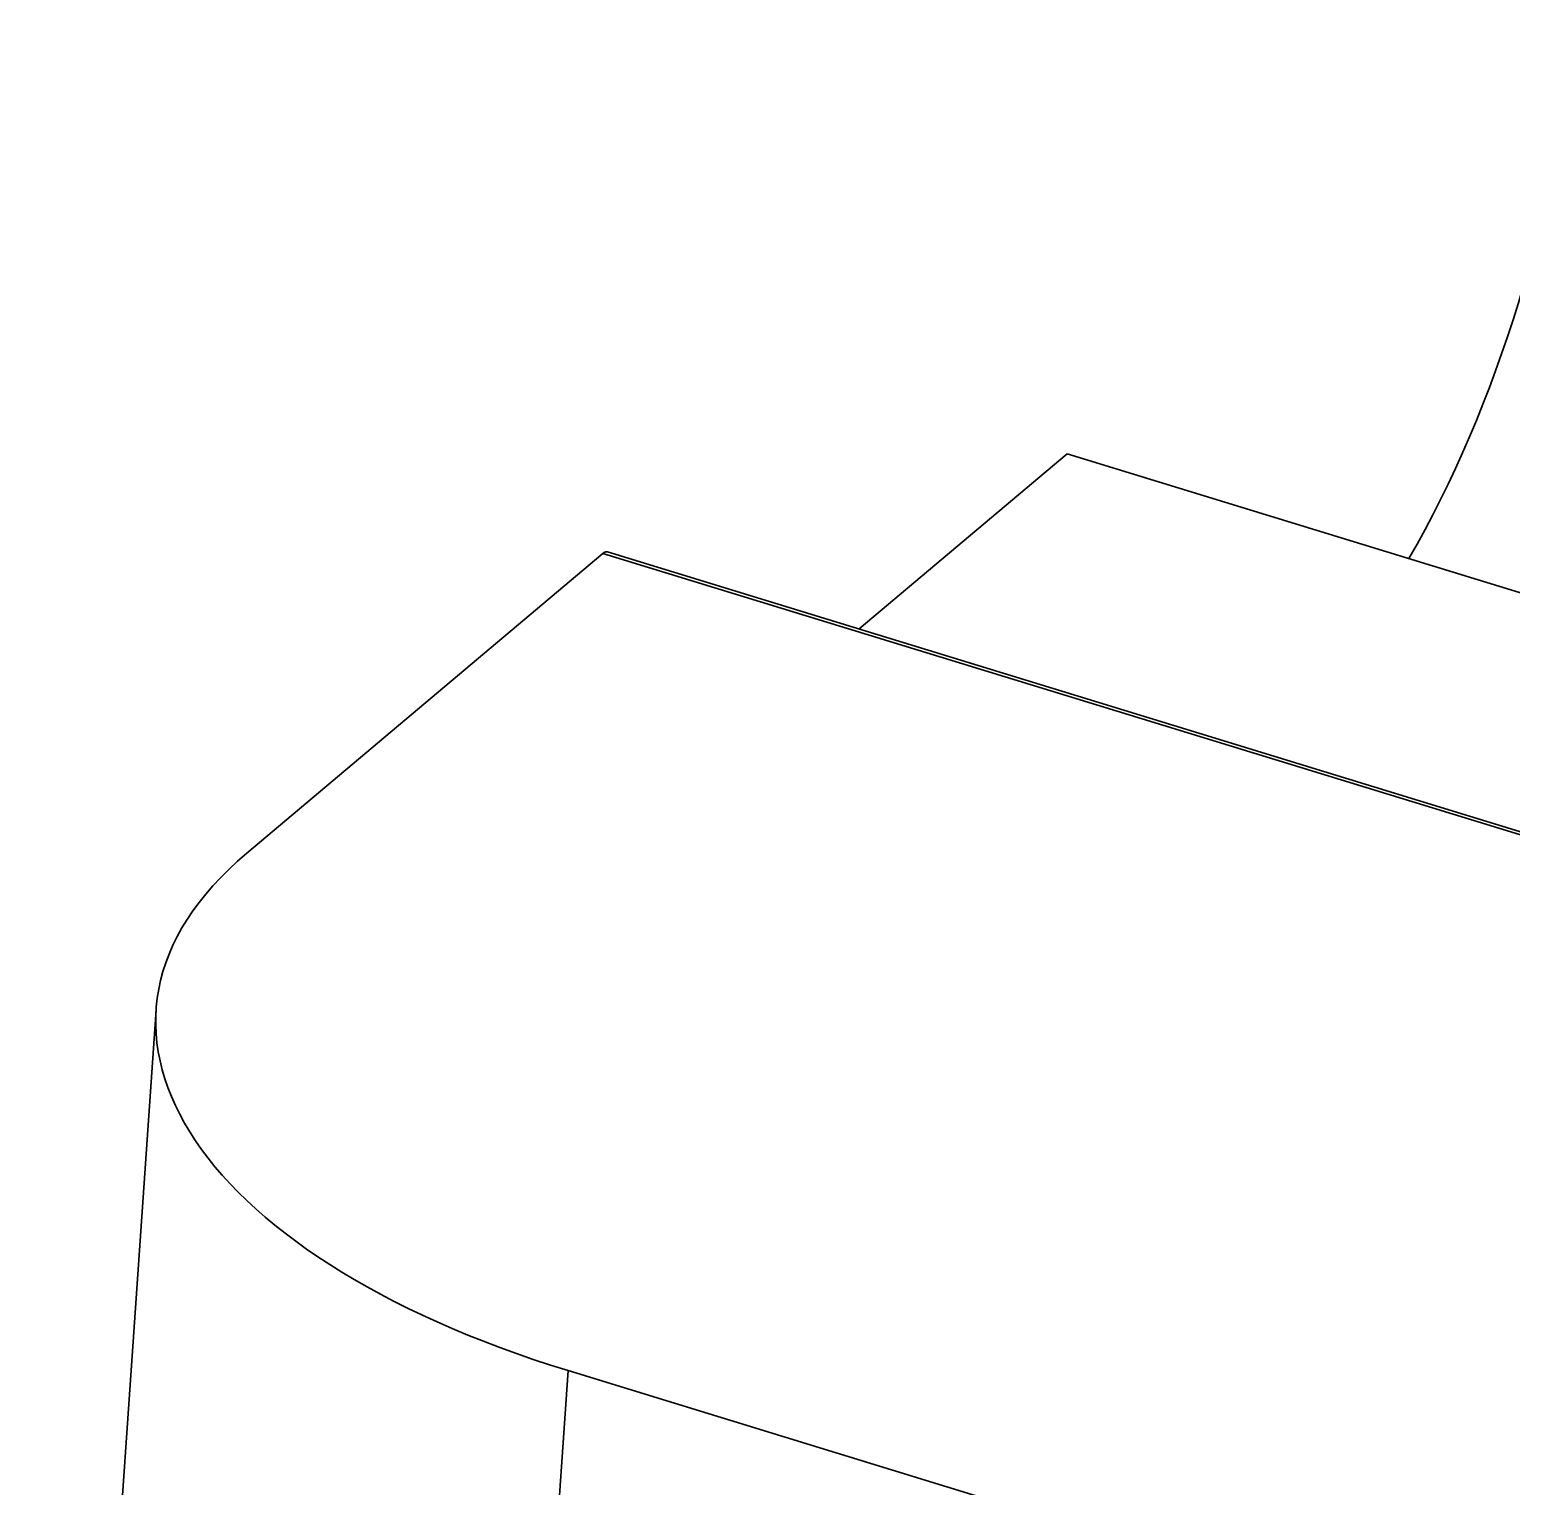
# Model space of a CAD drawing. Header units: millimetres. Extents: x 5 to 1651, y 545 to 1674.
# Drawn here: x 1091.1 to 1167.3, y 843.9 to 918.7 of the extents above; entities that cross this region are included whole.
import ezdxf

# ---------------------------------------------------------------- set-up
doc = ezdxf.new("R2010")
doc.units = ezdxf.units.MM
doc.layers.add('10', color=7, linetype='Continuous', true_color=0xffffff)

msp = doc.modelspace()

# ---------------------------------------------------------------- linework, layer by layer
at = {"layer": '10', "color": 7, "linetype": 'Continuous', "lineweight": 35}
for p, q in [((1144.448, 896.937), (1133.753, 887.934)), ((1180.172, 885.983), (1144.448, 896.937)), ((1120.588, 891.822), (1102.277, 876.408)), ((1120.588, 891.822), (1189.947, 870.555)), ((1190.179, 870.633), (1120.82, 891.899)), ((1097.628, 868.362), (1091.12, 774.382)), ((1112.285, 755.844), (1118.792, 849.824)), ((1118.792, 849.824), (1254.824, 808.115))]:
    msp.add_line(p, q, dxfattribs=at)
for centre, major_axis, ratio, start_param, end_param in [((1157.396, 907.835), (-8.102, -26.423), 0.387502, 1.030534, 2.11112), ((1120.527, 890.943), (0.293, 0.956), 0.387502, 6.283166, 6.823472), ((1137.532, 865.599), (-39.904, 2.763), 0.474192, 5.827439, 7.398235)]:
    msp.add_ellipse(centre, major_axis=major_axis, ratio=ratio, start_param=start_param, end_param=end_param, dxfattribs=at)

doc.saveas('drawing.dxf')
